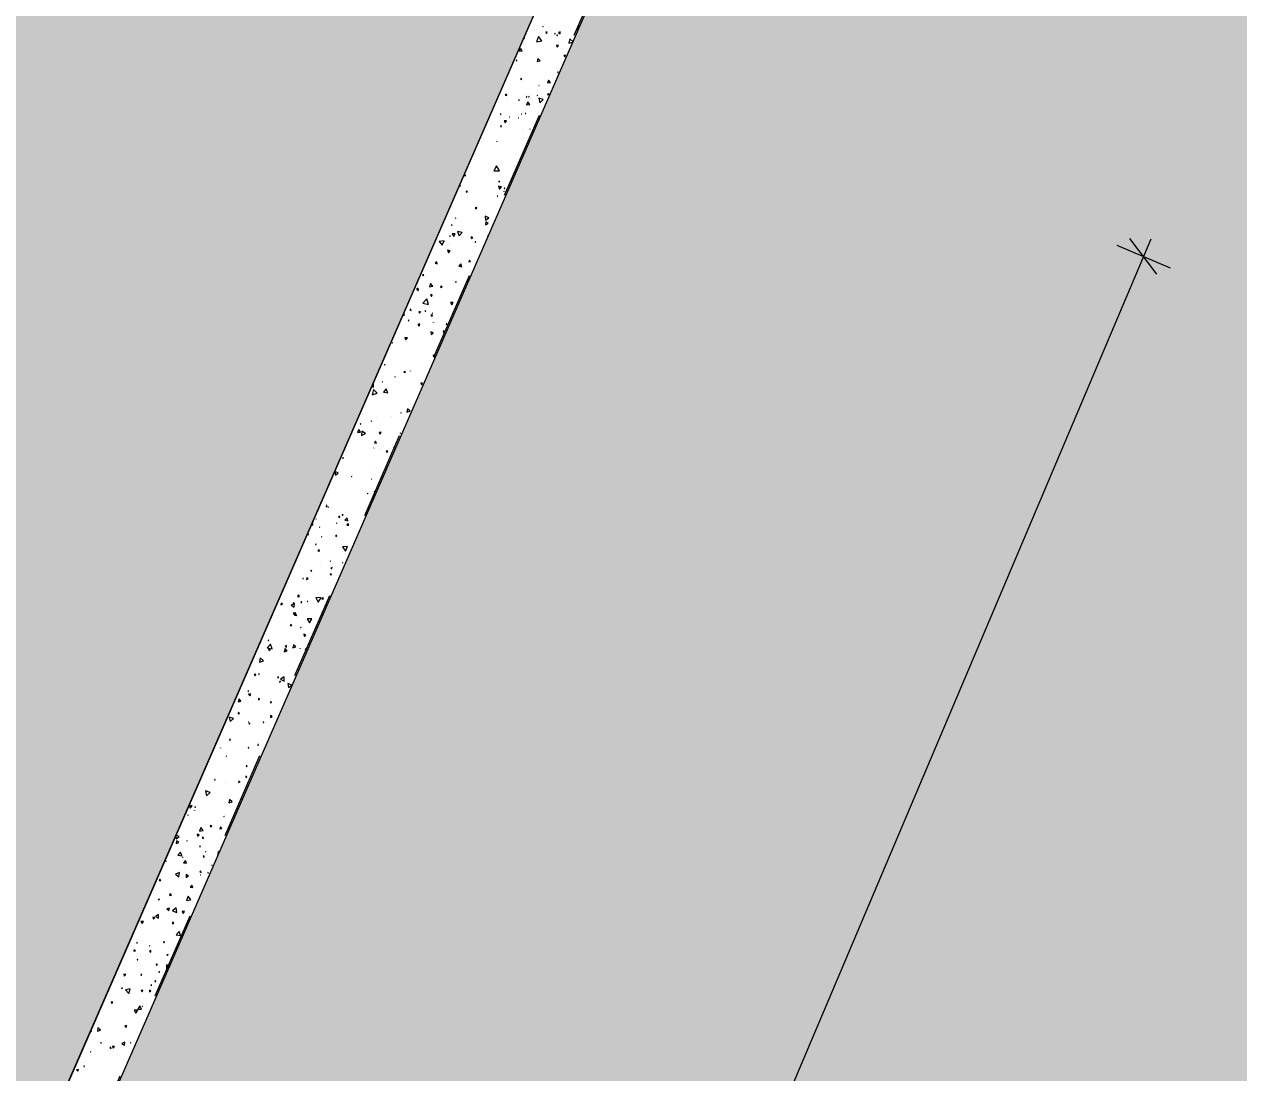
# Model space of a CAD drawing. Header units: millimetres. Extents: x -99530 to 1067232, y -97212 to 137997.
# Drawn here: x 72750 to 76674, y -24299 to -20911 of the extents above; entities that cross this region are included whole.
import ezdxf

# ---------------------------------------------------------------- set-up
doc = ezdxf.new("R2010")
doc.units = ezdxf.units.MM
doc.header["$MEASUREMENT"] = 0
doc.linetypes.add('Dashed', pattern=[564.444447, 282.222223, -282.222223])
for name, color, linetype, lineweight in [('New_A-20-M_Hard_Landscape-Phase 1_Pen_No__1', 7, 'Continuous', 13), ('New_A-20-M_Hard_Landscape-Phase 1_Pen_No__101', 252, 'Continuous', 15), ('New_A-20-M_Hard_Landscape-Phase 2_Pen_No__1', 7, 'Continuous', 13)]:
    doc.layers.add(name, color=color, linetype=linetype, lineweight=lineweight)
doc.layers.add('New_A-20-M_Hard_Landscape-Phase 1_Pen_No__142', color=7, linetype='Continuous', lineweight=0, true_color=0xeeeeee)
doc.layers.add('New_A-20-M_Hard_Landscape-Phase 1_Pen_No__145', color=7, linetype='Continuous', lineweight=0, true_color=0xa6a6a6)
doc.layers.add('New_A-20-M_Hard_Landscape-Phase 2', color=7, linetype='Continuous')
doc.styles.add('GENERATED_STYLE_4', font='')
doc.styles.get('GENERATED_STYLE_4').set_extended_font_data('Swis721 BT')
doc.dimstyles.new('GENERATED_STYLE__1', dxfattribs={"dimtxt": 250, "dimasz": 95, "dimexe": 0.18, "dimexo": 0, "dimgap": 0.09, "dimtad": 1, "dimdec": 0, "dimzin": 0, "dimdsep": 46, "dimtxsty": 'GENERATED_STYLE_4', "dimblk": 'ARROWHEAD_2', "dimblk1": 'ARROWHEAD_2', "dimblk2": 'ARROWHEAD_2', "dimcen": 0.09, "dimclrd": 7, "dimclre": 7, "dimclrt": 7, "dimadec": 0, "dimazin": 0, "dimtfac": 1, "dimtdec": 4, "dimtmove": 0, "dimatfit": 3, "dimfxl": 1, "dimtolj": 1, "dimtzin": 0, "dimarcsym": 0})

# ---------------------------------------------------------------- blocks, each defined once
blk = doc.blocks.new('*X182')
at = {"layer": 'New_A-20-M_Hard_Landscape-Phase 1_Pen_No__101', "linetype": 'Continuous'}
for p, q in [((74429.7, -20913.1), (74429.5, -20913.4)), ((74429.5, -20913.4), (74429.9, -20913.4)), ((74429.9, -20913.4), (74429.7, -20913.1)), ((74366.4, -20956.5), (74365, -20952.1)), ((74411.3, -20950.7), (74405, -20967.6)), ((74422.8, -20964.6), (74411.3, -20950.7)), ((74426.3, -20917.5), (74425.7, -20917.9)), ((74425.7, -20917.9), (74426.3, -20918.3)), ((74426.3, -20918.3), (74426.3, -20917.5)), ((74439.9, -20936.9), (74435.8, -20936.9)), ((74435.8, -20936.9), (74437.8, -20940.5)), ((74437.8, -20940.5), (74439.9, -20936.9)), ((74465, -20941.2), (74463.4, -20941.6)), ((74463.4, -20941.6), (74464.6, -20942.8)), ((74464.6, -20942.8), (74465, -20941.2)), ((74472.9, -20946.8), (74471.3, -20946.1)), ((74471.3, -20946.1), (74471.5, -20947.9)), ((74471.5, -20947.9), (74472.9, -20946.8)), ((74482, -20935.3), (74476.3, -20937.9)), ((74476.3, -20937.9), (74481.4, -20941.5)), ((74481.4, -20941.5), (74482, -20935.3)), ((74544.2, -20916.4), (74535.4, -20926.7)), ((74535.4, -20926.7), (74539.4, -20927.4)), ((74354.9, -20989.2), (74348.8, -20996.8)), ((74358.5, -20998.2), (74354.9, -20989.2)), ((74363.4, -20955.8), (74366.4, -20956.5)), ((74405, -20967.6), (74422.8, -20964.6)), ((74409.9, -20978.4), (74409, -20978.1)), ((74409, -20978.1), (74409.2, -20979)), ((74409.2, -20979), (74409.9, -20978.4)), ((74476.6, -20979.6), (74469.7, -20978.1)), ((74469.7, -20978.1), (74471.9, -20984.9)), ((74471.9, -20984.9), (74476.6, -20979.6)), ((74512.8, -20958.5), (74509.8, -20972.3)), ((74509.8, -20972.3), (74521.4, -20968.7)), ((74522.1, -20967.1), (74512.8, -20958.5)), ((74339.5, -21026.7), (74340.1, -21029.6)), ((74342.3, -21027.6), (74339.5, -21026.7)), ((74340.1, -21029.6), (74342.3, -21027.6)), ((74348.8, -20996.8), (74358.5, -20998.2)), ((74409.9, -21022.1), (74407.4, -21031.3)), ((74407.4, -21031.3), (74416.6, -21028.9)), ((74416.6, -21028.9), (74409.9, -21022.1)), ((74498.7, -21011.3), (74493, -21012.1)), ((74493, -21012.1), (74496.5, -21016.6)), ((74496.5, -21016.6), (74498.7, -21011.3)), ((74474.4, -21065), (74472.6, -21066.7)), ((74472.6, -21066.7), (74474.9, -21067.4)), ((74474.9, -21067.4), (74474.4, -21065)), ((74321, -21093.5), (74320.9, -21093.6)), ((74320.9, -21093.6), (74321, -21093.6)), ((74321, -21093.6), (74321, -21093.5)), ((74357.7, -21087.7), (74354.1, -21086.7)), ((74354.1, -21086.7), (74355, -21090.3)), ((74355, -21090.3), (74357.7, -21087.7)), ((74413.3, -21108.8), (74412.9, -21108.8)), ((74412.9, -21108.8), (74413.1, -21109.1)), ((74413.1, -21109.1), (74413.3, -21108.8)), ((74444.2, -21091.6), (74440.8, -21100.5)), ((74440.8, -21100.5), (74450.3, -21099)), ((74450.3, -21099), (74444.2, -21091.6)), ((74308.1, -21136.4), (74304.3, -21139.7)), ((74304.3, -21139.7), (74309.1, -21141.4)), ((74309.1, -21141.4), (74308.1, -21136.4)), ((74374, -21144.2), (74371.7, -21145.3)), ((74371.7, -21145.3), (74373.8, -21146.8)), ((74373.8, -21146.8), (74374, -21144.2)), ((74381.2, -21145), (74379.6, -21145.1)), ((74379.6, -21145.1), (74380.5, -21146.5)), ((74380.5, -21146.5), (74381.2, -21145)), ((74407.9, -21141.5), (74406.9, -21141.4)), ((74406.9, -21141.4), (74407.4, -21142.3)), ((74407.4, -21142.3), (74407.9, -21141.5)), ((74442.5, -21134.5), (74441.1, -21139.1)), ((74441.1, -21139.1), (74445.8, -21138)), ((74445.8, -21138), (74442.5, -21134.5)), ((74347.9, -21154.9), (74347.7, -21157.8)), ((74347.7, -21157.8), (74350.4, -21156.6)), ((74350.4, -21156.6), (74347.9, -21154.9)), ((74376.7, -21161.6), (74373, -21171.7)), ((74373, -21171.7), (74383.6, -21169.9)), ((74383.6, -21169.9), (74376.7, -21161.6)), ((74426.4, -21154.7), (74412.4, -21150)), ((74412.4, -21150), (74415.4, -21164.5)), ((74415.4, -21164.5), (74426.4, -21154.7)), ((74289.3, -21200.6), (74288.8, -21202.4)), ((74288.8, -21202.4), (74290.6, -21201.9)), ((74290.6, -21201.9), (74289.3, -21200.6)), ((74308.1, -21223.6), (74301, -21222.8)), ((74301, -21222.8), (74303.8, -21229.3)), ((74303.8, -21229.3), (74308.1, -21223.6)), ((74317.3, -21211), (74317.3, -21211.2)), ((74317.5, -21211.1), (74317.3, -21211)), ((74317.3, -21211.2), (74317.5, -21211.1)), ((74346.6, -21213), (74346.4, -21213.1)), ((74346.4, -21213.1), (74346.6, -21213.2)), ((74346.6, -21213.2), (74346.6, -21213)), ((74357.2, -21201.6), (74357, -21201.9)), ((74357, -21201.9), (74357.4, -21202)), ((74357.4, -21202), (74357.2, -21201.6)), ((74370.4, -21199), (74368.4, -21199.1)), ((74368.4, -21199.1), (74369.4, -21200.8)), ((74369.4, -21200.8), (74370.4, -21199)), ((74291.1, -21238.2), (74288.5, -21241)), ((74288.5, -21241), (74292.2, -21241.9)), ((74292.2, -21241.9), (74291.1, -21238.2)), ((74361.4, -21247.8), (74360.8, -21247.5)), ((74360.8, -21247.5), (74360.8, -21248.2)), ((74360.8, -21248.2), (74361.4, -21247.8)), ((74384.4, -21249.7), (74383.8, -21249.8)), ((74383.8, -21249.8), (74384.2, -21250.2)), ((74384.2, -21250.2), (74384.4, -21249.7)), ((74276.5, -21290.2), (74276.8, -21290.7)), ((74277.1, -21290.2), (74276.5, -21290.2)), ((74276.8, -21290.7), (74277.1, -21290.2)), ((74276.4, -21368.4), (74266.8, -21385)), ((74266.8, -21385), (74285.9, -21385)), ((74285.9, -21385), (74276.4, -21368.4)), ((74174.8, -21397.7), (74174.1, -21400.9)), ((74174.1, -21400.9), (74177.3, -21399.9)), ((74177.3, -21399.9), (74174.8, -21397.7)), ((74286.4, -21419.4), (74283.6, -21418.6)), ((74283.6, -21418.6), (74284.3, -21421.5)), ((74284.3, -21421.5), (74286.4, -21419.4)), ((74337.9, -21389.5), (74335.4, -21388.6)), ((74335.4, -21388.6), (74336.3, -21393.3)), ((74159.3, -21432.3), (74156.3, -21432.4)), ((74156.3, -21432.4), (74157.8, -21434.9)), ((74157.8, -21434.9), (74159.3, -21432.3)), ((74181.9, -21451.7), (74177.8, -21450.9)), ((74177.8, -21450.9), (74179.1, -21454.8)), ((74179.1, -21454.8), (74181.9, -21451.7)), ((74185.6, -21454.7), (74185.4, -21454.9)), ((74185.4, -21454.9), (74185.7, -21455)), ((74185.7, -21455), (74185.6, -21454.7)), ((74292.2, -21436.7), (74282.5, -21434.8)), ((74282.5, -21434.8), (74285.7, -21444.1)), ((74285.7, -21444.1), (74292.2, -21436.7)), ((74300.5, -21451.7), (74299.8, -21451.4)), ((74299.8, -21451.4), (74299.9, -21452.2)), ((74299.9, -21452.2), (74300.5, -21451.7)), ((74300.9, -21440.4), (74302.1, -21442.5)), ((74303.3, -21440.4), (74300.9, -21440.4)), ((74302.1, -21442.5), (74303.3, -21440.4)), ((74125.5, -21501.4), (74125.7, -21501.6)), ((74125.7, -21501.6), (74126.1, -21500)), ((74212.3, -21502.8), (74207.3, -21504.1)), ((74210.9, -21507.7), (74212.3, -21502.8)), ((74279.3, -21465.5), (74278.5, -21466.8)), ((74278.5, -21466.8), (74279.9, -21466.9)), ((74279.9, -21466.9), (74279.3, -21465.5)), ((74144.8, -21537.5), (74143.6, -21537.3)), ((74143.6, -21537.3), (74144, -21538.4)), ((74144, -21538.4), (74144.8, -21537.5)), ((74207.3, -21504.1), (74210.9, -21507.7)), ((74239.4, -21530.9), (74240.4, -21543.9)), ((74251.1, -21536.5), (74239.4, -21530.9)), ((74240.4, -21543.9), (74251.1, -21536.5)), ((74132.6, -21559.8), (74131, -21559.3)), ((74131, -21559.3), (74131.3, -21561)), ((74131.3, -21561), (74132.6, -21559.8)), ((74165.1, -21584), (74150.3, -21580.7)), ((74150.3, -21580.7), (74154.9, -21595.2)), ((74241.7, -21549.7), (74240.9, -21558.9)), ((74240.9, -21558.9), (74249.2, -21555)), ((74249.2, -21555), (74241.7, -21549.7)), ((74106.7, -21611), (74091.1, -21612.6)), ((74091.1, -21612.6), (74100.3, -21625.3)), ((74100.3, -21625.3), (74106.7, -21611)), ((74120.5, -21619.7), (74120.4, -21619.7)), ((74120.4, -21619.7), (74120.5, -21619.8)), ((74120.5, -21619.8), (74120.5, -21619.7)), ((74125.3, -21594.3), (74124.7, -21596.8)), ((74124.7, -21596.8), (74127.2, -21596.1)), ((74127.2, -21596.1), (74125.3, -21594.3)), ((74142.9, -21587.9), (74132.8, -21588.7)), ((74132.8, -21588.7), (74138.5, -21597)), ((74138.5, -21597), (74142.9, -21587.9)), ((74154.9, -21595.2), (74165.1, -21584)), ((74199, -21600), (74194, -21597.7)), ((74194, -21597.7), (74194.5, -21603.2)), ((74194.5, -21603.2), (74199, -21600)), ((74209.1, -21614.5), (74206.5, -21614)), ((74206.5, -21614), (74207.4, -21616.5)), ((74207.4, -21616.5), (74209.1, -21614.5)), ((74249.1, -21593.1), (74246.6, -21596.5)), ((74246.6, -21596.5), (74247.6, -21596.7)), ((74126.6, -21642.9), (74117.6, -21641.5)), ((74117.6, -21641.5), (74120.9, -21650)), ((74120.9, -21650), (74126.6, -21642.9)), ((74082.9, -21678.8), (74077.7, -21683.1)), ((74077.7, -21683.1), (74084, -21685.5)), ((74084, -21685.5), (74082.9, -21678.8)), ((74151.3, -21666.7), (74151.1, -21666.8)), ((74151.1, -21666.8), (74151.3, -21666.9)), ((74151.3, -21666.9), (74151.3, -21666.7)), ((74160.9, -21685.7), (74154.2, -21692.5)), ((74154.2, -21692.5), (74163.4, -21694.8)), ((74163.4, -21694.8), (74160.9, -21685.7)), ((74188.6, -21673.4), (74186.4, -21678.3)), ((74186.4, -21678.3), (74191.7, -21677.8)), ((74191.7, -21677.8), (74188.6, -21673.4)), ((74041.2, -21720.3), (74036.9, -21720.4)), ((74036.9, -21720.4), (74039.1, -21724.1)), ((74039.1, -21724.1), (74041.2, -21720.3)), ((74184.4, -21737.1), (74183.4, -21740.7)), ((74185.8, -21738.5), (74184.4, -21737.1)), ((74023.2, -21763.8), (74017, -21767.7)), ((74017, -21767.7), (74023.4, -21771.1)), ((74023.4, -21771.1), (74023.2, -21763.8)), ((74063, -21749.1), (74059.7, -21759.6)), ((74059.7, -21759.6), (74070.5, -21757.2)), ((74070.5, -21757.2), (74063, -21749.1)), ((74097.3, -21756.1), (74094.5, -21761.5)), ((74094.5, -21761.5), (74100.6, -21761.2)), ((74100.6, -21761.2), (74097.3, -21756.1)), ((74145.2, -21743), (74143.3, -21743.9)), ((74143.3, -21743.9), (74145.1, -21745.1)), ((74145.1, -21745.1), (74145.2, -21743)), ((74183.4, -21740.7), (74185, -21740.3)), ((74050.6, -21798.7), (74037.9, -21812.8)), ((74037.9, -21812.8), (74056.5, -21816.8)), ((74056.5, -21816.8), (74050.6, -21798.7)), ((74068.2, -21785.9), (74063.2, -21785.9)), ((74063.2, -21785.9), (74065.7, -21790.3)), ((74065.7, -21790.3), (74068.2, -21785.9)), ((74135.4, -21810.2), (74127.2, -21810.3)), ((74127.2, -21810.3), (74131.4, -21817.3)), ((74131.4, -21817.3), (74135.4, -21810.2)), ((73976.7, -21846.9), (73974.5, -21850.8)), ((73974.5, -21850.8), (73978.9, -21850.7)), ((73978.9, -21850.7), (73976.7, -21846.9)), ((73999.6, -21832.2), (73996.4, -21834.3)), ((73996.4, -21834.3), (73999.8, -21836)), ((73999.8, -21836), (73999.6, -21832.2)), ((74030.3, -21840.2), (74024.5, -21840.3)), ((74024.5, -21840.3), (74027.5, -21845.2)), ((74027.5, -21845.2), (74030.3, -21840.2)), ((74045.7, -21836.5), (74045.1, -21839)), ((74045.1, -21839), (74047.6, -21838.2)), ((74047.6, -21838.2), (74045.7, -21836.5)), ((74069.1, -21850.3), (74063.5, -21851.2)), ((74063.5, -21851.2), (74067, -21855.7)), ((74067, -21855.7), (74069.1, -21850.3)), ((74069.2, -21844.4), (74068, -21844.5)), ((74068, -21844.5), (74068.6, -21845.5)), ((74068.6, -21845.5), (74069.2, -21844.4)), ((73992.9, -21866.5), (73990.4, -21867.9)), ((73990.4, -21867.9), (73992.9, -21869.4)), ((73992.9, -21869.4), (73992.9, -21866.5)), ((74028.7, -21879.7), (74021.4, -21880.9)), ((74021.4, -21880.9), (74026.1, -21886.7)), ((74026.1, -21886.7), (74028.7, -21879.7)), ((74072.1, -21874.3), (74072.4, -21874.9)), ((74072.8, -21874.4), (74072.1, -21874.3)), ((74072.4, -21874.9), (74072.8, -21874.4)), ((74115.8, -21879.5), (74113.6, -21878.8)), ((74113.6, -21878.8), (74114.2, -21881)), ((74114.2, -21881), (74115.8, -21879.5)), ((73979.8, -21922.8), (73982.8, -21930.6)), ((73988, -21924.2), (73979.8, -21922.8)), ((73982.8, -21930.6), (73988, -21924.2)), ((74063.7, -21905.2), (74064.8, -21913.8)), ((74071.7, -21908.6), (74063.7, -21905.2)), ((74064.8, -21913.8), (74071.7, -21908.6)), ((74105, -21901), (74103.6, -21906.6)), ((74103.6, -21906.6), (74109.1, -21905)), ((74109.1, -21905), (74105, -21901)), ((73940.1, -21940.6), (73938.8, -21941)), ((73938.8, -21941), (73939.8, -21941.9)), ((73939.8, -21941.9), (73940.1, -21940.6)), ((73914.3, -22010.1), (73914.1, -22012.2)), ((73914.1, -22012.2), (73916, -22011.2)), ((73916, -22011.2), (73914.3, -22010.1)), ((74071.5, -21980.6), (74073.2, -21986.9)), ((74077.8, -21982.3), (74071.5, -21980.6)), ((74073.2, -21986.9), (74077.8, -21982.3)), ((73948.1, -22050.8), (73947.7, -22050.9)), ((73947.7, -22050.9), (73947.9, -22051.2)), ((73947.9, -22051.2), (73948.1, -22050.8)), ((73979.7, -22031.9), (73976.8, -22035.8)), ((73976.8, -22035.8), (73981.6, -22036.4)), ((73981.6, -22036.4), (73979.7, -22031.9)), ((73998.1, -22031.6), (73997.6, -22032.2)), ((73997.6, -22032.2), (73998.4, -22032.3)), ((73998.4, -22032.3), (73998.1, -22031.6)), ((73872.7, -22081), (73878.7, -22084.1)), ((73878.2, -22072.6), (73875.8, -22074.1)), ((73878.7, -22084.1), (73878.2, -22072.6)), ((73906.7, -22066.3), (73906.4, -22067.4)), ((73906.4, -22067.4), (73907.5, -22067.1)), ((73907.5, -22067.1), (73906.7, -22066.3)), ((73919.5, -22088.9), (73910.6, -22100)), ((73924.6, -22102.1), (73919.5, -22088.9)), ((73963.7, -22068.6), (73963.7, -22068.5)), ((73963.7, -22068.5), (73963.7, -22068.6)), ((73963.7, -22068.6), (73963.7, -22068.6)), ((74036.7, -22071.3), (74031, -22070.5)), ((74031, -22070.5), (74033.2, -22075.8)), ((74033.2, -22075.8), (74036.7, -22071.3)), ((73878.3, -22091.9), (73874.2, -22108.1)), ((73874.2, -22108.1), (73890.3, -22103.5)), ((73890.3, -22103.5), (73878.3, -22091.9)), ((73910.6, -22100), (73924.6, -22102.1)), ((73967.4, -22166.7), (73966.3, -22166.7)), ((73966.3, -22166.7), (73966.9, -22167.6)), ((73966.9, -22167.6), (73967.4, -22166.7)), ((73988.2, -22154.4), (73986.2, -22165.1)), ((73986.2, -22165.1), (73996.5, -22161.6)), ((73996.5, -22161.6), (73988.2, -22154.4)), ((73836.9, -22201.1), (73835.1, -22202.7)), ((73835.1, -22202.7), (73837.4, -22203.5)), ((73837.4, -22203.5), (73836.9, -22201.1)), ((73872, -22193.2), (73871, -22192.9)), ((73871, -22192.9), (73871.2, -22193.9)), ((73871.2, -22193.9), (73872, -22193.2)), ((73887.2, -22183), (73886.8, -22183)), ((73886.8, -22183), (73887, -22183.3)), ((73887, -22183.3), (73887.2, -22183)), ((73936.4, -22177.6), (73936.4, -22178.1)), ((73936.7, -22177.9), (73936.4, -22177.6)), ((73936.4, -22178.1), (73936.7, -22177.9)), ((73830.6, -22221.1), (73827, -22230.2)), ((73827, -22230.2), (73836.7, -22228.8)), ((73836.7, -22228.8), (73830.6, -22221.1)), ((73841.1, -22225.9), (73840, -22239.7)), ((73840, -22239.7), (73852.5, -22233.8)), ((73852.5, -22233.8), (73841.1, -22225.9)), ((73903.2, -22229), (73896.3, -22229.9)), ((73896.3, -22229.9), (73900.4, -22235.4)), ((73899.3, -22227.9), (73898.8, -22228.2)), ((73898.8, -22228.2), (73899.3, -22228.4)), ((73899.3, -22228.4), (73899.3, -22227.9)), ((73900.4, -22235.4), (73903.2, -22229)), ((73965.1, -22231.2), (73964.2, -22232)), ((73964.2, -22232), (73965.3, -22232.4)), ((73965.3, -22232.4), (73965.1, -22231.2)), ((73880.3, -22280.1), (73879.1, -22280.7)), ((73879.1, -22280.7), (73880.1, -22281.4)), ((73880.1, -22281.4), (73880.3, -22280.1)), ((73885.1, -22258.7), (73881.8, -22264.2)), ((73881.8, -22264.2), (73888.3, -22264.3)), ((73888.3, -22264.3), (73885.1, -22258.7)), ((73901.5, -22280.8), (73901.1, -22280.6)), ((73901.1, -22280.6), (73901.2, -22281)), ((73901.2, -22281), (73901.5, -22280.8)), ((73943.3, -22277.4), (73942.6, -22279.2)), ((73942.6, -22279.2), (73944.5, -22278.9)), ((73944.5, -22278.9), (73943.3, -22277.4)), ((73779.9, -22310.9), (73778.7, -22312.9)), ((73778.7, -22312.9), (73781.1, -22313)), ((73781.1, -22313), (73779.9, -22310.9)), ((73924.8, -22289.5), (73919.3, -22290.4)), ((73919.3, -22290.4), (73922.8, -22294.6)), ((73922.8, -22294.6), (73924.8, -22289.5)), ((73764.6, -22361), (73753.6, -22356.6)), ((73753.6, -22356.6), (73755.3, -22368.3)), ((73755.3, -22368.3), (73764.6, -22361)), ((73811.3, -22364.5), (73811.2, -22364.5)), ((73811.2, -22364.5), (73811.3, -22364.6)), ((73811.3, -22364.6), (73811.3, -22364.5)), ((73869, -22336.7), (73868.9, -22336.7)), ((73868.9, -22336.7), (73869, -22336.8)), ((73869, -22336.8), (73869, -22336.7)), ((73808.5, -22371.9), (73807.8, -22372.9)), ((73807.8, -22372.9), (73809, -22372.9)), ((73809, -22372.9), (73808.5, -22371.9)), ((73871.1, -22381.3), (73871.3, -22381.7)), ((73871.5, -22381.3), (73871.1, -22381.3)), ((73871.3, -22381.7), (73871.5, -22381.3)), ((73726.9, -22415.5), (73727.4, -22415.9)), ((73727.4, -22415.9), (73727.6, -22414)), ((73860.7, -22426.9), (73859.1, -22427.2)), ((73859.1, -22427.2), (73860.3, -22428.4)), ((73860.3, -22428.4), (73860.7, -22426.9)), ((73881.8, -22420.1), (73881, -22421)), ((73881, -22421), (73882.2, -22421.3)), ((73882.2, -22421.3), (73881.8, -22420.1)), ((73726.6, -22466.9), (73725.1, -22470.3)), ((73725.1, -22470.3), (73728.8, -22469.9)), ((73728.8, -22469.9), (73726.6, -22466.9)), ((73727.5, -22464.7), (73727, -22464.4)), ((73727, -22464.4), (73727, -22464.9)), ((73727, -22464.9), (73727.5, -22464.7)), ((73733.1, -22471.6), (73732.1, -22471)), ((73732.1, -22471), (73732.1, -22472.2)), ((73732.1, -22472.2), (73733.1, -22471.6)), ((73693.2, -22509.7), (73692.8, -22510.1)), ((73692.8, -22510.1), (73693.4, -22510.2)), ((73693.4, -22510.2), (73693.2, -22509.7)), ((73759.7, -22523.1), (73758.9, -22523.6)), ((73759.8, -22524), (73759.7, -22523.1)), ((73768.2, -22499.7), (73765.2, -22503.5)), ((73765.2, -22503.5), (73769.9, -22504.1)), ((73769.9, -22504.1), (73768.2, -22499.7)), ((73777.4, -22495.1), (73777.9, -22498.9)), ((73781, -22496.6), (73777.4, -22495.1)), ((73777.9, -22498.9), (73781, -22496.6)), ((73793.2, -22506), (73785.8, -22513.5)), ((73785.8, -22513.5), (73796, -22516.1)), ((73796, -22516.1), (73793.2, -22506)), ((73663.8, -22560.2), (73668.5, -22560.7)), ((73668.5, -22560.7), (73666, -22555.1)), ((73678.2, -22527.1), (73682.4, -22529.3)), ((73682.2, -22523.4), (73679, -22525.4)), ((73682.4, -22529.3), (73682.2, -22523.4)), ((73704.4, -22535), (73704, -22536.5)), ((73704, -22536.5), (73705.5, -22536.1)), ((73705.5, -22536.1), (73704.4, -22535)), ((73758.9, -22523.6), (73759.8, -22524)), ((73796, -22524.9), (73792.6, -22529.9)), ((73792.6, -22529.9), (73798.7, -22530.3)), ((73798.7, -22530.3), (73796, -22524.9)), ((73692.9, -22590.6), (73691.4, -22591.9)), ((73691.4, -22591.9), (73693.2, -22592.6)), ((73693.2, -22592.6), (73692.9, -22590.6)), ((73711, -22566.7), (73710.5, -22567.6)), ((73710.5, -22567.6), (73711.5, -22567.6)), ((73711.5, -22567.6), (73711, -22566.7)), ((73757, -22562.5), (73756.8, -22566.1)), ((73756.8, -22566.1), (73760, -22564.6)), ((73760, -22564.6), (73757, -22562.5)), ((73794.4, -22598.3), (73777.9, -22600.1)), ((73777.9, -22600.1), (73787.6, -22613.5)), ((73787.6, -22613.5), (73794.4, -22598.3)), ((73702.8, -22608.5), (73698.6, -22612.5)), ((73698.6, -22612.5), (73704.1, -22614.2)), ((73704.1, -22614.2), (73702.8, -22608.5)), ((73677.1, -22675.2), (73676.1, -22678.5)), ((73676.1, -22678.5), (73679.5, -22677.7)), ((73679.5, -22677.7), (73677.1, -22675.2)), ((73708.6, -22651.1), (73708.3, -22651.2)), ((73708.3, -22651.2), (73708.6, -22651.4)), ((73708.6, -22651.4), (73708.6, -22651.1)), ((73739.5, -22645.5), (73738.7, -22645.8)), ((73738.7, -22645.8), (73739.3, -22646.4)), ((73739.3, -22646.4), (73739.5, -22645.5)), ((73744.8, -22666.7), (73740.5, -22668.5)), ((73740.5, -22668.5), (73744.2, -22671.4)), ((73744.2, -22671.4), (73744.8, -22666.7)), ((73779.2, -22651.9), (73778.4, -22651.8)), ((73778.4, -22651.8), (73778.8, -22652.5)), ((73778.8, -22652.5), (73779.2, -22651.9)), ((73651.8, -22701.8), (73649.7, -22701.8)), ((73649.7, -22701.8), (73650.7, -22703.6)), ((73650.7, -22703.6), (73651.8, -22701.8)), ((73663.1, -22699.4), (73662, -22704.9)), ((73662, -22704.9), (73667.3, -22703.1)), ((73667.3, -22703.1), (73663.1, -22699.4)), ((73741.3, -22686.2), (73738.4, -22689.5)), ((73738.4, -22689.5), (73742.7, -22690.4)), ((73742.7, -22690.4), (73741.3, -22686.2)), ((73636.6, -22754.6), (73632.9, -22760.4)), ((73639.8, -22760.7), (73636.6, -22754.6)), ((73580, -22781.4), (73578.8, -22786.8)), ((73578.8, -22786.8), (73584.1, -22785.1)), ((73584.1, -22785.1), (73580, -22781.4)), ((73622.7, -22782.8), (73612, -22788.4)), ((73612, -22788.4), (73622.1, -22794.8)), ((73620.4, -22779.5), (73618.4, -22783.2)), ((73618.4, -22783.2), (73622.6, -22783)), ((73622.6, -22783), (73620.4, -22779.5)), ((73622.1, -22794.8), (73622.7, -22782.8)), ((73632.9, -22760.4), (73639.8, -22760.7)), ((73645.7, -22776.2), (73643.4, -22779.5)), ((73643.4, -22779.5), (73647.4, -22779.8)), ((73647.4, -22779.8), (73645.7, -22776.2)), ((73664.5, -22776.1), (73665.3, -22777.6)), ((73666.2, -22776.1), (73664.5, -22776.1)), ((73665.3, -22777.6), (73666.2, -22776.1)), ((73691.9, -22763.7), (73699.8, -22778.8)), ((73708.9, -22764.4), (73691.9, -22763.7)), ((73699.8, -22778.8), (73708.9, -22764.4)), ((73715, -22763.1), (73711.6, -22767.4)), ((73711.6, -22767.4), (73717, -22768.2)), ((73717, -22768.2), (73715, -22763.1)), ((73727.8, -22788.7), (73726.6, -22788.9)), ((73726.6, -22788.9), (73727.3, -22789.8)), ((73627.6, -22813), (73618.6, -22814.3)), ((73618.6, -22814.3), (73624.2, -22821.4)), ((73624.2, -22821.4), (73627.6, -22813)), ((73629.1, -22818), (73626.5, -22821.1)), ((73626.5, -22821.1), (73630.5, -22821.8)), ((73630.5, -22821.8), (73629.1, -22818)), ((73664.2, -22832.4), (73671.4, -22845.9)), ((73679.4, -22832.9), (73664.2, -22832.4)), ((73671.4, -22845.9), (73679.4, -22832.9)), ((73714.7, -22818.7), (73713.4, -22818.8)), ((73713.4, -22818.8), (73714.2, -22819.9)), ((73714.3, -22806.9), (73713.6, -22808.6)), ((73713.6, -22808.6), (73715.4, -22808.3)), ((73715.4, -22808.3), (73714.3, -22806.9)), ((73612.2, -22850.3), (73608.9, -22853.6)), ((73608.9, -22853.6), (73613.3, -22854.8)), ((73613.3, -22854.8), (73612.2, -22850.3)), ((73643.5, -22859), (73642.2, -22860.9)), ((73642.2, -22860.9), (73644.6, -22861)), ((73644.6, -22861), (73643.5, -22859)), ((73686.3, -22871.6), (73685.9, -22873.4)), ((73685.9, -22873.4), (73687.6, -22872.9)), ((73687.6, -22872.9), (73686.3, -22871.6)), ((73512.4, -22907.5), (73515.6, -22906)), ((73515.6, -22906), (73513.6, -22904.6)), ((73545.7, -22914.7), (73535.4, -22926.7)), ((73538.6, -22901.6), (73538.8, -22903.4)), ((73540.3, -22902.4), (73538.6, -22901.6)), ((73538.8, -22903.4), (73540.3, -22902.4)), ((73550.9, -22929.6), (73545.7, -22914.7)), ((73660.3, -22883.8), (73652.9, -22882.3)), ((73652.9, -22882.3), (73655.3, -22889.4)), ((73655.3, -22889.4), (73660.3, -22883.8)), ((73535.4, -22926.7), (73550.9, -22929.6)), ((73544.2, -22931.5), (73539.3, -22930.1)), ((73539.3, -22930.1), (73540.6, -22935)), ((73540.6, -22935), (73544.2, -22931.5)), ((73592.7, -22928.4), (73589.6, -22938.7)), ((73589.6, -22938.7), (73600, -22936.2)), ((73600, -22936.2), (73592.7, -22928.4)), ((73597, -22919.2), (73593.1, -22921.6)), ((73593.1, -22921.6), (73597.1, -22923.8)), ((73597.1, -22923.8), (73597, -22919.2)), ((73620.5, -22916.9), (73618.3, -22925.9)), ((73618.3, -22925.9), (73627.2, -22923.3)), ((73627.2, -22923.3), (73620.5, -22916.9)), ((73641.5, -22928.7), (73641.2, -22928.6)), ((73641.2, -22928.6), (73641.3, -22929)), ((73641.3, -22929), (73641.5, -22928.7)), ((73659, -22930.2), (73657.2, -22930.3)), ((73657.2, -22930.3), (73658.2, -22931.8)), ((73658.2, -22931.8), (73659, -22930.2)), ((73512.8, -22958.5), (73509.8, -22972.3)), ((73509.8, -22972.3), (73523.2, -22968.1)), ((73523.2, -22968.1), (73512.8, -22958.5)), ((73498.7, -23011.3), (73493, -23012.1)), ((73493, -23012.1), (73496.5, -23016.6)), ((73496.5, -23016.6), (73498.7, -23011.3)), ((73508.4, -23010.8), (73508.2, -23012.4)), ((73508.2, -23012.4), (73509.7, -23011.7)), ((73509.7, -23011.7), (73508.4, -23010.8)), ((73571.3, -23020.3), (73568.6, -23022.2)), ((73568.6, -23022.2), (73571.5, -23023.6)), ((73571.5, -23023.6), (73571.3, -23020.3)), ((73589.4, -23020.4), (73577.9, -23027.4)), ((73577.9, -23027.4), (73589.7, -23033.9)), ((73589.7, -23033.9), (73589.4, -23020.4)), ((73474.4, -23065), (73472.6, -23066.7)), ((73472.6, -23066.7), (73474.9, -23067.4)), ((73474.9, -23067.4), (73474.4, -23065)), ((73577.7, -23034.4), (73574.3, -23036.1)), ((73574.3, -23036.1), (73577.4, -23038.1)), ((73577.4, -23038.1), (73577.7, -23034.4)), ((73614.2, -23046.6), (73601.9, -23041.5)), ((73601.9, -23041.5), (73603.6, -23054.7)), ((73603.6, -23054.7), (73614.2, -23046.6)), ((73444.2, -23091.6), (73440.8, -23100.5)), ((73440.8, -23100.5), (73450.3, -23099)), ((73450.3, -23099), (73444.2, -23091.6)), ((73481.7, -23075.5), (73475.1, -23075.7)), ((73475.1, -23075.7), (73478.6, -23081.3)), ((73478.6, -23081.3), (73481.7, -23075.5)), ((73507.2, -23089.5), (73506.9, -23094)), ((73506.9, -23094), (73511, -23092)), ((73511, -23092), (73507.2, -23089.5)), ((73549, -23100.9), (73544.9, -23102)), ((73544.9, -23102), (73547.9, -23105)), ((73547.9, -23105), (73549, -23100.9)), ((73426.4, -23154.7), (73412.4, -23150)), ((73412.4, -23150), (73415.4, -23164.5)), ((73442.5, -23134.5), (73441.1, -23139.1)), ((73441.1, -23139.1), (73445.8, -23138)), ((73445.8, -23138), (73442.5, -23134.5)), ((73551.4, -23148.1), (73545.8, -23145.3)), ((73545.8, -23145.3), (73546.1, -23151.6)), ((73546.1, -23151.6), (73551.4, -23148.1)), ((73415.4, -23164.5), (73426.4, -23154.7)), ((73474.3, -23165.3), (73474, -23165.5)), ((73474, -23165.5), (73474.4, -23165.6)), ((73474.4, -23165.6), (73474.3, -23165.3)), ((73478.4, -23170), (73475.8, -23171.2)), ((73475.8, -23171.2), (73478.2, -23172.9)), ((73478.2, -23172.9), (73478.4, -23170)), ((73523.8, -23167), (73521.8, -23166.9)), ((73521.8, -23166.9), (73522.8, -23168.7)), ((73522.8, -23168.7), (73523.8, -23167)), ((73416.6, -23222.2), (73412.9, -23222.2)), ((73412.9, -23222.2), (73414.7, -23225.4)), ((73414.7, -23225.4), (73416.6, -23222.2)), ((73384.4, -23249.7), (73383.8, -23249.8)), ((73383.8, -23249.8), (73384.2, -23250.2)), ((73384.2, -23250.2), (73384.4, -23249.7)), ((73474.1, -23247.4), (73473, -23249.5)), ((73473, -23249.5), (73475.3, -23249.4)), ((73475.3, -23249.4), (73474.1, -23247.4)), ((73507.4, -23239.1), (73504.7, -23239)), ((73504.7, -23239), (73506, -23241.4)), ((73506, -23241.4), (73507.4, -23239.1)), ((73402.8, -23276.7), (73403.3, -23277.6)), ((73403.8, -23276.7), (73402.8, -23276.7)), ((73403.3, -23277.6), (73403.8, -23276.7)), ((73469.9, -23307.8), (73466.7, -23307.5)), ((73466.7, -23307.5), (73468.1, -23310.4)), ((73468.1, -23310.4), (73469.9, -23307.8)), ((73466.1, -23340.7), (73465.6, -23345.2)), ((73465.6, -23345.2), (73469.7, -23343.4)), ((73469.7, -23343.4), (73466.1, -23340.7)), ((73367.1, -23351.4), (73364.5, -23351.8)), ((73364.5, -23351.8), (73366.1, -23353.8)), ((73366.1, -23353.8), (73367.1, -23351.4)), ((73399.4, -23362.5), (73399.3, -23362.8)), ((73399.3, -23362.8), (73399.6, -23362.7)), ((73399.6, -23362.7), (73399.4, -23362.5)), ((73442.9, -23356.8), (73442.6, -23362)), ((73442.6, -23362), (73447.3, -23359.7)), ((73447.3, -23359.7), (73442.9, -23356.8)), ((73350.7, -23394), (73335.4, -23388.6)), ((73335.4, -23388.6), (73338.4, -23404.5)), ((73338.4, -23404.5), (73350.7, -23394)), ((73413.4, -23416.8), (73411.5, -23427.3)), ((73411.5, -23427.3), (73421.5, -23423.8)), ((73421.5, -23423.8), (73413.4, -23416.8)), ((73292.2, -23436.7), (73282.5, -23434.8)), ((73282.5, -23434.8), (73285.7, -23444.1)), ((73285.7, -23444.1), (73292.2, -23436.7)), ((73300.5, -23451.7), (73299.8, -23451.4)), ((73299.8, -23451.4), (73299.9, -23452.2)), ((73299.9, -23452.2), (73300.5, -23451.7)), ((73300.9, -23440.4), (73302.1, -23442.5)), ((73303.3, -23440.4), (73300.9, -23440.4)), ((73302.1, -23442.5), (73303.3, -23440.4)), ((73279.3, -23465.5), (73278.5, -23466.8)), ((73278.5, -23466.8), (73279.9, -23466.9)), ((73279.9, -23466.9), (73279.3, -23465.5)), ((73350.8, -23500.1), (73352.5, -23505.7)), ((73356.4, -23501.5), (73350.8, -23500.1)), ((73352.5, -23505.7), (73356.4, -23501.5)), ((73395.5, -23470.9), (73394.9, -23470.7)), ((73394.9, -23470.7), (73395, -23471.3)), ((73395, -23471.3), (73395.5, -23470.9)), ((73419.1, -23491.5), (73416.5, -23491.8)), ((73416.5, -23491.8), (73418.1, -23494)), ((73418.1, -23494), (73419.1, -23491.5)), ((73426.7, -23466.2), (73425.7, -23467.7)), ((73425.7, -23467.7), (73427.4, -23467.8)), ((73427.4, -23467.8), (73426.7, -23466.2)), ((73239.6, -23533.1), (73240.4, -23543.9)), ((73251.1, -23536.5), (73240.3, -23531.4)), ((73240.4, -23543.9), (73251.1, -23536.5)), ((73315.1, -23530.4), (73308.7, -23528.2)), ((73308.7, -23528.2), (73310, -23534.9)), ((73310, -23534.9), (73315.1, -23530.4)), ((73320.6, -23506.9), (73316, -23518.4)), ((73316, -23518.4), (73328.3, -23516.6)), ((73328.3, -23516.6), (73320.6, -23506.9)), ((73328.4, -23537.3), (73324.5, -23540)), ((73324.5, -23540), (73328.8, -23542.1)), ((73328.8, -23542.1), (73328.4, -23537.3)), ((73383.8, -23504.6), (73381.5, -23511.4)), ((73381.5, -23511.4), (73388.5, -23510.1)), ((73388.5, -23510.1), (73383.8, -23504.6)), ((73241.7, -23549.7), (73240.9, -23558.9)), ((73240.9, -23558.9), (73249.2, -23555)), ((73249.2, -23555), (73241.7, -23549.7)), ((73276.5, -23550.2), (73275.8, -23550.5)), ((73275.8, -23550.5), (73276.4, -23550.9)), ((73276.4, -23550.9), (73276.5, -23550.2)), ((73318, -23566.1), (73316.6, -23568.8)), ((73316.6, -23568.8), (73319.6, -23568.7)), ((73319.6, -23568.7), (73318, -23566.1)), ((73382, -23543.6), (73381.7, -23543.8)), ((73381.7, -23543.8), (73382, -23544)), ((73382, -23544), (73382, -23543.6)), ((73209.1, -23614.5), (73206.5, -23614)), ((73206.5, -23614), (73207.4, -23616.5)), ((73207.4, -23616.5), (73209.1, -23614.5)), ((73254.4, -23586.2), (73246.6, -23596.5)), ((73246.6, -23596.5), (73259.5, -23598.1)), ((73259.5, -23598.1), (73254.4, -23586.2)), ((73262.8, -23602.4), (73261.5, -23602.1)), ((73261.5, -23602.1), (73261.9, -23603.4)), ((73261.9, -23603.4), (73262.8, -23602.4)), ((73271.3, -23613.7), (73265.1, -23620.6)), ((73265.1, -23620.6), (73274.2, -23622.5)), ((73274.2, -23622.5), (73271.3, -23613.7)), ((73328.3, -23598.7), (73329, -23603.1)), ((73332.5, -23600.2), (73328.3, -23598.7)), ((73329, -23603.1), (73332.5, -23600.2)), ((73337, -23584.8), (73336.2, -23585.5)), ((73336.2, -23585.5), (73337.2, -23585.9)), ((73337.2, -23585.9), (73337, -23584.8)), ((73376.3, -23584.7), (73375.7, -23594.2)), ((73375.7, -23594.2), (73376.8, -23593.7)), ((73379.7, -23587), (73376.3, -23584.7)), ((73252, -23652.7), (73238.8, -23657.8)), ((73238.8, -23657.8), (73249.8, -23666.7)), ((73249.8, -23666.7), (73252, -23652.7)), ((73269.1, -23634.1), (73269, -23634.5)), ((73269, -23634.5), (73269.4, -23634.4)), ((73269.4, -23634.4), (73269.1, -23634.1)), ((73273.6, -23659.1), (73272.8, -23668.1)), ((73281, -23664.2), (73273.6, -23659.1)), ((73321, -23647.8), (73317.2, -23650.3)), ((73317.2, -23650.3), (73321.3, -23652.4)), ((73319.1, -23659.4), (73318.8, -23659.5)), ((73318.8, -23659.5), (73319, -23659.7)), ((73319, -23659.7), (73319.1, -23659.4)), ((73321.3, -23652.4), (73321, -23647.8)), ((73345.4, -23653.3), (73343.5, -23652.6)), ((73343.5, -23652.6), (73343.8, -23654.6)), ((73343.8, -23654.6), (73345.4, -23653.3)), ((73357.6, -23628.7), (73356.6, -23628.8)), ((73356.6, -23628.8), (73357.2, -23629.7)), ((73357.2, -23629.7), (73357.6, -23628.7)), ((73188.6, -23673.4), (73186.4, -23678.3)), ((73186.4, -23678.3), (73191.7, -23677.8)), ((73191.7, -23677.8), (73188.6, -23673.4)), ((73272.8, -23668.1), (73281, -23664.2)), ((73291, -23692.9), (73286.2, -23699.7)), ((73286.2, -23699.7), (73294.5, -23700.5)), ((73294.5, -23700.5), (73291, -23692.9)), ((73184.4, -23737.1), (73183.4, -23740.7)), ((73187, -23739.8), (73184.4, -23737.1)), ((73221.1, -23720.6), (73219.4, -23727.1)), ((73219.4, -23727.1), (73226, -23725.3)), ((73226, -23725.3), (73221.1, -23720.6)), ((73279.6, -23729.1), (73274.1, -23742.8)), ((73288.8, -23740.7), (73279.6, -23729.1)), ((73183.4, -23740.7), (73187, -23739.8)), ((73219.1, -23767.8), (73210.4, -23770.1)), ((73210.4, -23770.1), (73216.8, -23776.4)), ((73216.8, -23776.4), (73219.1, -23767.8)), ((73240.5, -23766.1), (73228.6, -23776.4)), ((73228.6, -23776.4), (73243.4, -23781.6)), ((73243.4, -23781.6), (73240.5, -23766.1)), ((73260.4, -23777.8), (73263.9, -23784.6)), ((73268.1, -23778.2), (73260.4, -23777.8)), ((73263.9, -23784.6), (73268.1, -23778.2)), ((73274.1, -23742.8), (73288.8, -23740.7)), ((73135.4, -23810.2), (73127.2, -23810.3)), ((73127.2, -23810.3), (73131.4, -23817.3)), ((73131.4, -23817.3), (73135.4, -23810.2)), ((73165, -23796.8), (73167.5, -23803.4)), ((73172, -23797.9), (73165, -23796.8)), ((73167.5, -23803.4), (73172, -23797.9)), ((73184.1, -23788.3), (73173.8, -23794.2)), ((73173.8, -23794.2), (73184, -23800.2)), ((73184, -23800.2), (73184.1, -23788.3)), ((73229.4, -23812.9), (73229.2, -23817.7)), ((73229.2, -23817.7), (73233.4, -23815.5)), ((73233.4, -23815.5), (73229.4, -23812.9)), ((73250.7, -23842.7), (73241.1, -23853.4)), ((73241.1, -23853.4), (73255.2, -23856.3)), ((73255.2, -23856.3), (73250.7, -23842.7)), ((73115.8, -23879.5), (73113.6, -23878.8)), ((73113.6, -23878.8), (73114.2, -23881)), ((73114.2, -23881), (73115.8, -23879.5)), ((73154.9, -23889.3), (73155, -23890.2)), ((73155.7, -23889.7), (73154.9, -23889.3)), ((73155, -23890.2), (73155.7, -23889.7)), ((73200.3, -23876.6), (73201.9, -23879.6)), ((73203.7, -23876.6), (73200.3, -23876.6)), ((73201.9, -23879.6), (73203.7, -23876.6)), ((73105, -23901), (73103.6, -23906.6)), ((73103.6, -23906.6), (73109.1, -23905)), ((73109.1, -23905), (73105, -23901)), ((73115.6, -23932.4), (73114.6, -23934.2)), ((73114.6, -23934.2), (73116.6, -23934.1)), ((73116.6, -23934.1), (73115.6, -23932.4)), ((73159.3, -23904.8), (73154.5, -23907.5)), ((73154.5, -23907.5), (73159.2, -23910.3)), ((73159.2, -23910.3), (73159.3, -23904.8)), ((73214.7, -23917.3), (73211.1, -23917.9)), ((73211.1, -23917.9), (73213.3, -23920.7)), ((73213.3, -23920.7), (73214.7, -23917.3)), ((73231, -23928.1), (73229.8, -23928.4)), ((73229.8, -23928.4), (73230.5, -23929.1)), ((73180.2, -23950), (73176.8, -23948.7)), ((73176.8, -23948.7), (73177.4, -23952.4)), ((73177.4, -23952.4), (73180.2, -23950)), ((73187.4, -23972.7), (73184.4, -23973.4)), ((73184.4, -23973.4), (73186.5, -23975.7)), ((73186.5, -23975.7), (73187.4, -23972.7)), ((73209.4, -23950.7), (73209.3, -23962.4)), ((73209.3, -23962.4), (73218.2, -23957.4)), ((73218.7, -23956.2), (73209.4, -23950.7)), ((73071.5, -23980.6), (73073.2, -23986.9)), ((73077.8, -23982.3), (73071.5, -23980.6)), ((73073.2, -23986.9), (73077.8, -23982.3)), ((73130, -23982.4), (73126.7, -23982.3)), ((73126.7, -23982.3), (73128.3, -23985.2)), ((73128.3, -23985.2), (73130, -23982.4)), ((73174.4, -24001.6), (73172, -24004.2)), ((73172, -24004.2), (73175.5, -24004.9)), ((73175.5, -24004.9), (73174.4, -24001.6)), ((73067, -24025.7), (73064.2, -24025.7)), ((73064.2, -24025.7), (73065.6, -24028.1)), ((73065.6, -24028.1), (73067, -24025.7)), ((73092.6, -24027.9), (73077.2, -24031.8)), ((73077.2, -24031.8), (73088.3, -24043.2)), ((73088.3, -24043.2), (73092.6, -24027.9)), ((73132.9, -24032.5), (73127.3, -24033.8)), ((73127.3, -24033.8), (73131.2, -24038)), ((73131.2, -24038), (73132.9, -24032.5)), ((73159.5, -24035), (73154.5, -24032.8)), ((73154.5, -24032.8), (73155.2, -24038.2)), ((73155.2, -24038.2), (73159.5, -24035)), ((73159.9, -24015.1), (73159.5, -24017.9)), ((73159.5, -24017.9), (73162.1, -24016.9)), ((73162.1, -24016.9), (73159.9, -24015.1)), ((73036.7, -24071.3), (73031, -24070.5)), ((73031, -24070.5), (73033.2, -24075.8)), ((73033.2, -24075.8), (73036.7, -24071.3)), ((73123.5, -24083.6), (73117.3, -24093.6)), ((73129.1, -24094), (73123.5, -24083.6)), ((73131.9, -24085.5), (73131.5, -24085.8)), ((73131.5, -24085.8), (73131.9, -24086.1)), ((73131.9, -24086.1), (73131.9, -24085.5)), ((73116.6, -24097.2), (73104.8, -24096.8)), ((73104.8, -24096.8), (73110.3, -24107.3)), ((73110.3, -24107.3), (73116.6, -24097.2)), ((73117.3, -24093.6), (73129.1, -24094)), ((72967.4, -24166.7), (72966.3, -24166.7)), ((72966.3, -24166.7), (72966.9, -24167.6)), ((72966.9, -24167.6), (72967.4, -24166.7)), ((72988.2, -24154.4), (72986.2, -24165.1)), ((72986.2, -24165.1), (72996.5, -24161.6)), ((72996.5, -24161.6), (72988.2, -24154.4)), ((73074.9, -24147.6), (73077.8, -24153.3)), ((73081.3, -24147.9), (73074.9, -24147.6)), ((73077.8, -24153.3), (73081.3, -24147.9)), ((72998, -24201.9), (72997.9, -24203.4)), ((72997.9, -24203.4), (72999.3, -24202.7)), ((72999.3, -24202.7), (72998, -24201.9)), ((73074.6, -24200.5), (73065.6, -24205)), ((73065.6, -24205), (73074, -24210.5)), ((73074, -24210.5), (73074.6, -24200.5)), ((73093.9, -24201.9), (73093.7, -24202.9)), ((73093.7, -24202.9), (73094.7, -24202.6)), ((73094.7, -24202.6), (73093.9, -24201.9)), ((72965.1, -24231.2), (72964.2, -24232)), ((72964.2, -24232), (72965.3, -24232.4)), ((72965.3, -24232.4), (72965.1, -24231.2)), ((73029.7, -24216.3), (73026.1, -24219.5)), ((73026.1, -24219.5), (73030.6, -24221)), ((73030.6, -24221), (73029.7, -24216.3)), ((73041.4, -24215.1), (73035, -24213.5)), ((73035, -24213.5), (73036.9, -24219.9)), ((73036.9, -24219.9), (73041.4, -24215.1)), ((72943.3, -24277.4), (72942.6, -24279.2)), ((72942.6, -24279.2), (72944.5, -24278.9)), ((72944.5, -24278.9), (72943.3, -24277.4)), ((72924.8, -24289.5), (72919.3, -24290.4)), ((72919.3, -24290.4), (72922.8, -24294.6)), ((72922.8, -24294.6), (72924.8, -24289.5))]:
    blk.add_line(p, q, dxfattribs=at)
blk = doc.blocks.new('Fill_3_1', base_point=(0, 0))
at = {"layer": 'New_A-20-M_Hard_Landscape-Phase 1_Pen_No__1', "linetype": 'Continuous'}
for p, q in [((69664.3, -31732.2), (74955.7, -19597.6)), ((75093.2, -19657.5), (69804.9, -31785.1))]:
    blk.add_line(p, q, dxfattribs=at)
at = {"layer": 'New_A-20-M_Hard_Landscape-Phase 1_Pen_No__101', "linetype": 'Continuous'}
blk.add_blockref('*X182', (0, 0), dxfattribs=at)
blk = doc.blocks.new('*D440')
at = {"layer": 'New_A-20-M_Hard_Landscape-Phase 2_Pen_No__1', "linetype": 'Continuous'}
for p, q in [((76409.7, -21719), (76322.7, -21603.8)), ((76390, -21605.1), (76366.2, -21661.4)), ((76279.9, -21624.8), (76452.5, -21697.9)), ((76366.2, -21661.4), (71173.1, -33925.7)), ((71086.8, -33889.2), (71259.4, -33962.3)), ((71129.6, -33868.1), (71216.6, -33983.3)), ((71173.1, -33925.7), (71149.3, -33982))]:
    blk.add_line(p, q, dxfattribs=at)
at = {"layer": 'New_A-20-M_Hard_Landscape-Phase 2_Pen_No__1', "insert": (74026.2, -27316), "char_height": 250, "attachment_point": 7, "rotation": 247.0508, "style": 'GENERATED_STYLE_4'}
blk.add_mtext('\\A1;{\\fSwis721 BT|b0|i0|c0|p34;13,318}', dxfattribs=at)
blk = doc.blocks.new('ARROWHEAD_2')
at = {"color": 0, "linetype": 'Continuous', "lineweight": 0}
for p, q in [((-0.378, -0.655), (0.378, 0.655)), ((0, 0), (-1, 0))]:
    blk.add_line(p, q, dxfattribs=at)
blk = doc.blocks.new('*D442')
at = {"layer": 'New_A-20-M_Hard_Landscape-Phase 2_Pen_No__1', "linetype": 'Continuous'}
for p, q in [((74550.5, -19807.3), (74625.5, -19635.4)), ((74646.1, -19678.5), (74529.9, -19764.2)), ((74532, -19696.9), (74588, -19721.4)), ((74588, -19721.4), (82196.1, -23038.9)), ((82158.7, -23124.8), (82233.6, -22953)), ((82138.1, -23081.8), (82254.2, -22996)), ((82196.1, -23038.9), (82252.2, -23063.3))]:
    blk.add_line(p, q, dxfattribs=at)
at = {"layer": 'New_A-20-M_Hard_Landscape-Phase 2_Pen_No__1', "insert": (78007.3, -21157.8), "char_height": 250, "attachment_point": 7, "rotation": 336.4404, "style": 'GENERATED_STYLE_4'}
blk.add_mtext('\\A1;{\\fSwis721 BT|b0|i0|c0|p34;8,300}', dxfattribs=at)

msp = doc.modelspace()

# ---------------------------------------------------------------- hatches: boundary and pattern name
at = {"layer": 'New_A-20-M_Hard_Landscape-Phase 1_Pen_No__142', "linetype": 'Continuous'}
msp.add_hatch(color=256, dxfattribs=at).paths.add_polyline_path([(67991.3, -35944.4), (71657.9, -37543.2), (72936.9, -34609.9), (72753.6, -34530), (78576.4, -21176.4), (75093.2, -19657.5), (69804.9, -31785.1), (70063.3, -31882.1), (69849.5, -32451.1), (69561.7, -32343)])
at = {"layer": 'New_A-20-M_Hard_Landscape-Phase 1_Pen_No__145', "linetype": 'Continuous'}
h = msp.add_hatch(dxfattribs=at)
h.set_pattern_fill('Block___Running_Bond_0001', color=256, style=0, pattern_type=2)
h.set_pattern_definition([(336.4404, (73840.3, -14681.03), (79.9405, 183.329), []), (66.4404, (73840.3, -14681.03), (-274.9935, 119.9108), [200, -200]), (66.4404, (74057.75, -14557.66), (-274.9935, 119.9108), [200, -200])])
h.paths.add_polyline_path([(62885.5, -33743.2), (71619.8, -13712.8), (73840.3, -14681), (72217.9, -18401.6), (74955.7, -19597.6), (69664.3, -31732.2), (69494.3, -31668.4), (69280.5, -32237.3), (69421.1, -32290.2), (69132.8, -32951.1), (68399.5, -32631.4), (67111.2, -35585.9)])

# ---------------------------------------------------------------- linework, layer by layer
at = {"layer": 'New_A-20-M_Hard_Landscape-Phase 1_Pen_No__1', "linetype": 'Dashed'}
msp.add_line((75090.5, -19654.2), (69799, -31782.8), dxfattribs=at)
at = {"layer": 'New_A-20-M_Hard_Landscape-Phase 1_Pen_No__1', "linetype": 'Continuous', "flags": 128}
msp.add_lwpolyline([(62885.5, -33743.2), (71619.8, -13712.8), (73840.3, -14681), (72217.9, -18401.6), (74955.7, -19597.6), (69664.3, -31732.2), (69494.3, -31668.4), (69280.5, -32237.3), (69421.1, -32290.2), (69132.8, -32951.1), (68399.5, -32631.4), (67111.2, -35585.9)], close=True, dxfattribs=at)
at = {"layer": 'New_A-20-M_Hard_Landscape-Phase 1_Pen_No__1', "linetype": 'Continuous'}
msp.add_circle((80116, -15300), 6000, dxfattribs=at)

# ---------------------------------------------------------------- block references
at = {"layer": 'New_A-20-M_Hard_Landscape-Phase 1_Pen_No__101', "linetype": 'Continuous'}
msp.add_blockref('Fill_3_1', (0, 0), dxfattribs=at)

# ---------------------------------------------------------------- dimensions: what is measured, and where the dimension line sits
at = {"layer": 'New_A-20-M_Hard_Landscape-Phase 2', "linetype": 'Continuous'}
for base, p1, p2, angle, picture, middle, turn in [((82196.1, -23038.9), (74040.6, -20976.8), (81648.7, -24294.3), 336.4404, '*D442', (78461.9, -21219.7), 336.4404), ((71173.1, -33925.7), (76666.1, -21788.4), (71473, -34052.7), 247.0508, '*D440', (73930.8, -27861.7), 247.0508)]:
    dim = msp.add_linear_dim(base=base, p1=p1, p2=p2, angle=angle, dimstyle='GENERATED_STYLE__1', dxfattribs=at)
    dim.commit()
    dim.dimension.update_dxf_attribs({"geometry": picture, "text_midpoint": middle, "dimtype": 160, "text_rotation": turn})

doc.saveas('drawing.dxf')
